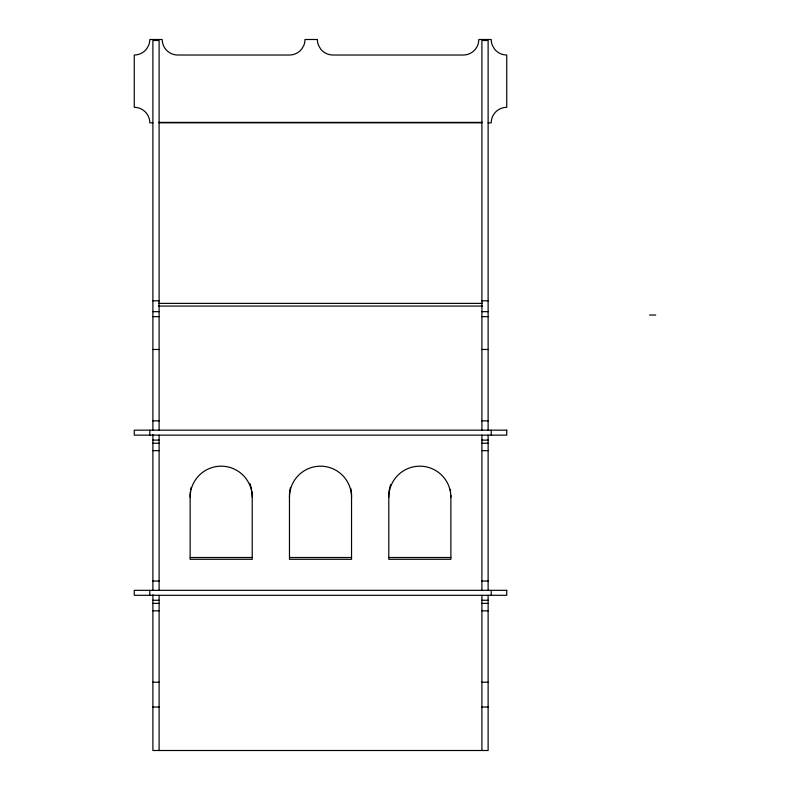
<?xml version="1.0" encoding="UTF-8"?>
<svg xmlns="http://www.w3.org/2000/svg" width="790" height="790" viewBox="0 0 790 790"><rect width="100%" height="100%" fill="white"/><g stroke="black" fill="none" stroke-linecap="round" stroke-linejoin="round"><path stroke-width="1.19" d="M158.474 122.381L482.542 122.381M152.895 122.835L149.794 122.835A15.524 15.524 0 0 0 147.71 115.073L146.584 113.385A15.524 15.524 0 0 0 134.27 107.312L134.27 55.023A15.524 15.524 0 0 0 146.584 48.95L148.609 45.435A15.524 15.524 0 0 0 149.794 39.5L162.207 39.5A15.524 15.524 0 0 0 177.72 55.023L289.466 55.023A15.524 15.524 0 0 0 301.78 48.95L303.804 45.435A15.524 15.524 0 0 0 304.989 39.5L317.402 39.5A15.524 15.524 0 0 0 318.587 45.435L320.612 48.95A15.524 15.524 0 0 0 332.926 55.023L463.286 55.023A15.524 15.524 0 0 0 478.809 39.5L491.222 39.5A15.524 15.524 0 0 0 492.407 45.435L494.431 48.95A15.524 15.524 0 0 0 506.745 55.023L506.745 107.312A15.524 15.524 0 0 0 494.431 113.385L493.306 115.073A15.524 15.524 0 0 0 491.222 122.835L488.121 122.835M159.106 122.835L481.91 122.835M152.895 300.802L159.106 300.802M481.91 300.802L488.121 300.802M158.474 303.38L482.542 303.38M158.474 306.066L482.542 306.066M152.895 311.665L159.106 311.665M481.91 311.665L488.121 311.665M649.518 315.032L655.73 315.032M152.895 316.632L159.106 316.632M481.91 316.632L488.121 316.632M152.895 349.476L159.106 349.476M481.91 349.476L488.121 349.476M152.895 420.863L159.106 420.863M481.91 420.863L488.121 420.863M152.895 440.109L159.106 440.109M481.91 440.109L488.121 440.109M152.895 443.21L159.106 443.21M481.91 443.21L488.121 443.21M152.895 450.656L159.106 450.656M481.91 450.656L488.121 450.656M190.143 557.503L252.217 557.503M289.466 557.503L351.54 557.503M388.789 557.503L450.873 557.503M152.895 581.025L159.106 581.025M481.91 581.025L488.121 581.025M152.895 600.272L159.106 600.272M481.91 600.272L488.121 600.272M152.895 603.372L159.106 603.372M481.91 603.372L488.121 603.372M152.895 610.828L159.106 610.828M481.91 610.828L488.121 610.828M152.895 682.214L159.106 682.214M481.91 682.214L488.121 682.214M152.895 707.04L159.106 707.04M481.91 707.04L488.121 707.04M491.222 430.175L491.222 435.142M491.222 590.337L491.222 595.305M488.121 430.175L488.121 40.488L481.91 40.488L481.91 430.412M488.121 435.142L488.121 590.337M488.121 595.305L488.121 750.5L152.895 750.5L152.895 594.751M481.91 435.142L481.91 590.456M481.91 595.305L481.91 750.5M450.873 495.429L450.873 559.3L388.789 559.3L388.789 495.429A31.037 31.037 0 0 1 388.947 492.387M289.466 495.429L289.466 559.3L351.54 559.3L351.54 495.429A31.037 31.037 0 0 0 351.283 491.38M159.106 430.412L159.106 40.488L152.895 40.488L152.895 430.175M159.106 435.142L159.106 590.456M159.106 595.305L159.106 750.5M152.895 434.589L152.895 590.337M149.794 430.175L149.794 435.142M149.794 590.337L149.794 595.305M190.41 491.38A31.037 31.037 0 0 0 190.143 495.429L190.143 559.3L252.217 559.3L252.217 495.429A31.037 31.037 0 0 0 251.951 491.38M190.736 489.375A31.037 31.037 0 0 1 191.2 487.391M249.857 483.549A31.037 31.037 0 0 1 250.884 486.423M251.161 487.391A31.037 31.037 0 0 1 251.625 489.375M389.055 491.38A31.037 31.037 0 0 1 389.598 488.378M389.845 487.391A31.037 31.037 0 0 1 390.783 484.497M450.27 489.375A31.037 31.037 0 0 1 450.606 491.38M289.486 494.412A31.037 31.037 0 0 1 290.522 487.391M350.73 488.378A31.037 31.037 0 0 1 351.135 490.373M190.143 497.216A31.037 31.037 0 0 1 221.18 466.179A31.037 31.037 0 0 1 252.217 497.216M388.789 497.216A31.037 31.037 0 0 1 419.836 466.179A31.037 31.037 0 0 1 450.873 497.216M289.466 497.216A31.037 31.037 0 0 1 320.503 466.179A31.037 31.037 0 0 1 351.54 497.216M506.745 430.175L134.27 430.175L134.27 435.142L506.745 435.142L506.745 430.175M506.745 590.337L134.27 590.337L134.27 595.305L506.745 595.305L506.745 590.337"/></g></svg>
